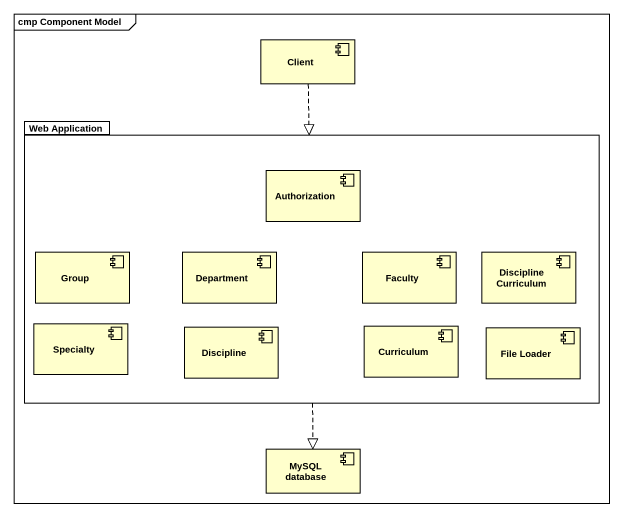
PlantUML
@startuml
mainframe cmp Component Model
component Client
package "Web Application" as Web_Application {
  component Authorization
  component "Group" as Group_
  component Department
  component Faculty
  component "Discipline Curriculum" as Discipline_Curriculum
  component Specialty
  component Discipline
  component Curriculum
  component "File Loader" as File_Loader
}
component "MySQL database" as MySQL_database
Client ..|> Web_Application
Web_Application ..|> MySQL_database
@enduml
